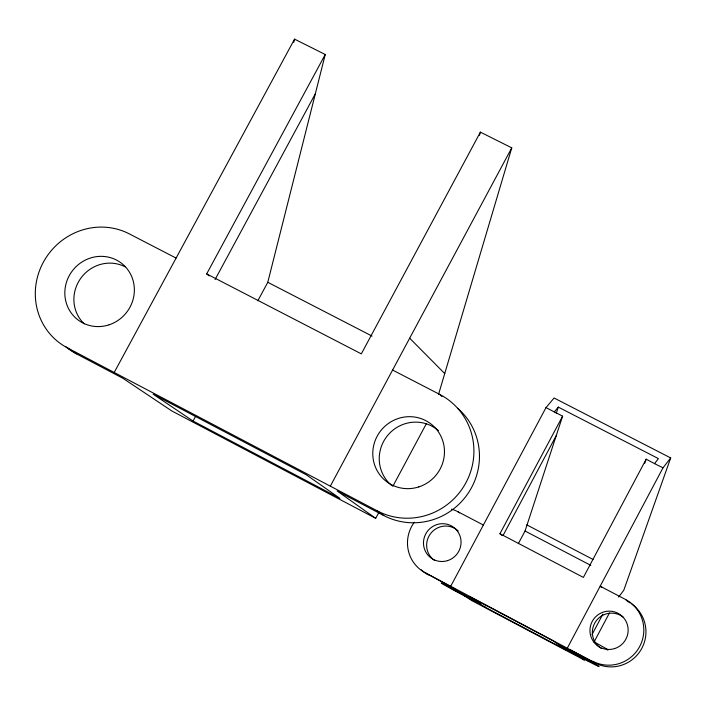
<?xml version="1.0" encoding="UTF-8"?>
<svg xmlns="http://www.w3.org/2000/svg" width="706" height="706" viewBox="0 0 706 706"><rect width="100%" height="100%" fill="white"/><g stroke="black" fill="none" stroke-linecap="round" stroke-linejoin="round"><path stroke-width="1.06" d="M293.767 42.351L294.552 39.139L325.245 54.494L267.786 282.294L257.849 300.73M479.471 135.314L480.389 132.137L511.762 147.845L438.523 394.451M556.257 413.363L558.296 407.106L658.433 458.618L654.541 463.621L646.175 459.191L583.385 577.411L499.954 533.727L562.611 416.169L545.994 407.618L450.737 586.236M518.319 543.664L525.052 531.009L562.611 416.169M644.728 463.339L646.175 459.191M545.994 407.618L554.069 397.999L670.7 457.938L623.769 590.278L618.65 597.055M567.439 647.879L662.987 467.84L670.7 457.938M592.016 634.632L602.862 614.185M594.134 641.842L609.454 612.958M503.272 535.095L556.178 435.726M484.651 606.957L470.267 597.038L553.239 640.863L565.762 649.811L484.651 606.957L485.693 605.007M480.389 132.137L361.322 353.874L206.681 273.893L325.245 54.494M330.32 486.16L511.762 147.845M176.094 258.078L129.242 233.845A64.943 62.11 -51.5 0 0 43.366 262.182A64.943 62.11 -51.5 0 0 67.432 347.873L76.486 353.865L122.87 378.266L171.796 410.954L375.707 518.328L378.813 512.521M392.783 486.416L426.415 423.574M193.047 421.041L153.149 394.195L306.21 474.723L339.877 498.339L193.047 421.041L195.659 416.187M114.204 372.477L294.552 39.139M215.048 279.594L315.211 94.013M554.245 411.995L558.296 407.106M480.265 603.93L479.709 603.701A22.468 0.485 28.1 0 1 469.499 598.564L464.592 595.996A22.468 0.485 28.1 0 1 441.577 583.28A22.468 0.485 28.1 0 1 457.532 591.151L462.73 593.914A22.468 0.485 28.1 0 1 476.268 601.327L477.662 602.139M654.541 463.621L662.987 467.84M267.786 282.294L372.088 336.1M392.598 370.05L439.723 394.425L441.912 396.543M526.844 524.893L593.005 559.443M525.052 531.009L590.807 565.374M451.487 509.158A34.638 33.914 -53.6 0 1 457.903 511.709L483.372 525.043M67.432 347.873L377.375 510.915L383.773 515.53A65.543 63.928 -49.8 0 0 467.699 493.918A65.543 63.928 -49.8 0 0 457.664 408.271M383.773 515.53L337.159 491.005L375.707 518.328M414.307 522.219A34.638 33.914 -53.6 0 0 425.294 572.795L595.026 662.934A34.806 34.435 -53.4 0 0 640.598 650.438A34.806 34.435 -53.4 0 0 631.879 604.08M425.294 572.795L453.773 588.319L460.974 593.261M595.026 662.934L569.936 649.679L575.867 653.959M464.424 595.626L471.396 600.4L584.436 660.136L578.699 655.998M457.903 511.709L459.403 512.927M499.954 533.727L502.054 535.475M206.681 273.893L209.038 275.896M601.733 587.595L600.171 586.201L625.41 599.42A34.973 34.594 -53.3 0 1 639.715 646.449A34.973 34.594 -53.3 0 1 592.652 661.204M626.151 600.091L627.625 601.441A34.806 34.435 -53.4 0 1 630.211 602.95M409.674 338.2L444.727 373.562M601.512 648.611A19.141 18.938 -53.4 0 1 595.908 621.245A19.141 18.938 -53.4 0 1 623.601 617.476M428.445 574.94A34.47 33.756 -53.6 0 1 421.27 569.821M434.728 560.59A18.965 18.568 -53.6 0 1 430.792 533.33A18.965 18.568 -53.6 0 1 458.194 530.947M439.723 394.425A66.135 64.484 -49.7 0 1 465.978 482.63A66.135 64.484 -49.7 0 1 377.375 510.915M84.261 323.869A35.406 33.879 -51.5 0 1 80.731 278.332A35.406 33.879 -51.5 0 1 125.147 266.833M76.486 353.865A64.37 61.598 -51.5 0 1 65.79 346.637M391.759 485.56A36.05 35.159 -49.8 0 1 387.982 435.037A36.05 35.159 -49.8 0 1 438.444 430.634M593.843 641.772A22.645 0.6 28 0 1 606.533 649.423M451.743 588.513L451.205 588.292L470.955 598.873L451.743 588.513M560.573 645.866L559.32 645.346L563.556 648.002A22.645 0.485 28 0 0 576.864 655.292L582.053 658.054A22.645 0.485 28 0 0 598.962 666.429A22.645 0.485 28 0 0 576.272 653.888L571.225 651.241A22.645 0.485 28 0 0 560.573 645.866M569.883 650.932L569.248 650.667L589.104 661.293L569.883 650.932M614.617 648.576A19.238 19.027 -53.3 0 0 622.101 616.179A19.238 19.027 -53.3 0 0 590.445 626.169A19.238 19.027 -53.3 0 0 614.617 648.576M447.622 560.608A19.053 18.656 -53.6 0 0 455.185 528.6A19.053 18.656 -53.6 0 0 423.988 538.572A19.053 18.656 -53.6 0 0 447.622 560.608M418.826 486.902A36.377 35.459 -49.7 0 0 433.281 425.921A36.377 35.459 -49.7 0 0 373.765 445.159A36.377 35.459 -49.7 0 0 418.826 486.902M109.095 324.804A35.724 34.162 -51.5 0 0 123.824 265.227A35.724 34.162 -51.5 0 0 65.879 284.359A35.724 34.162 -51.5 0 0 109.095 324.804"/></g></svg>
